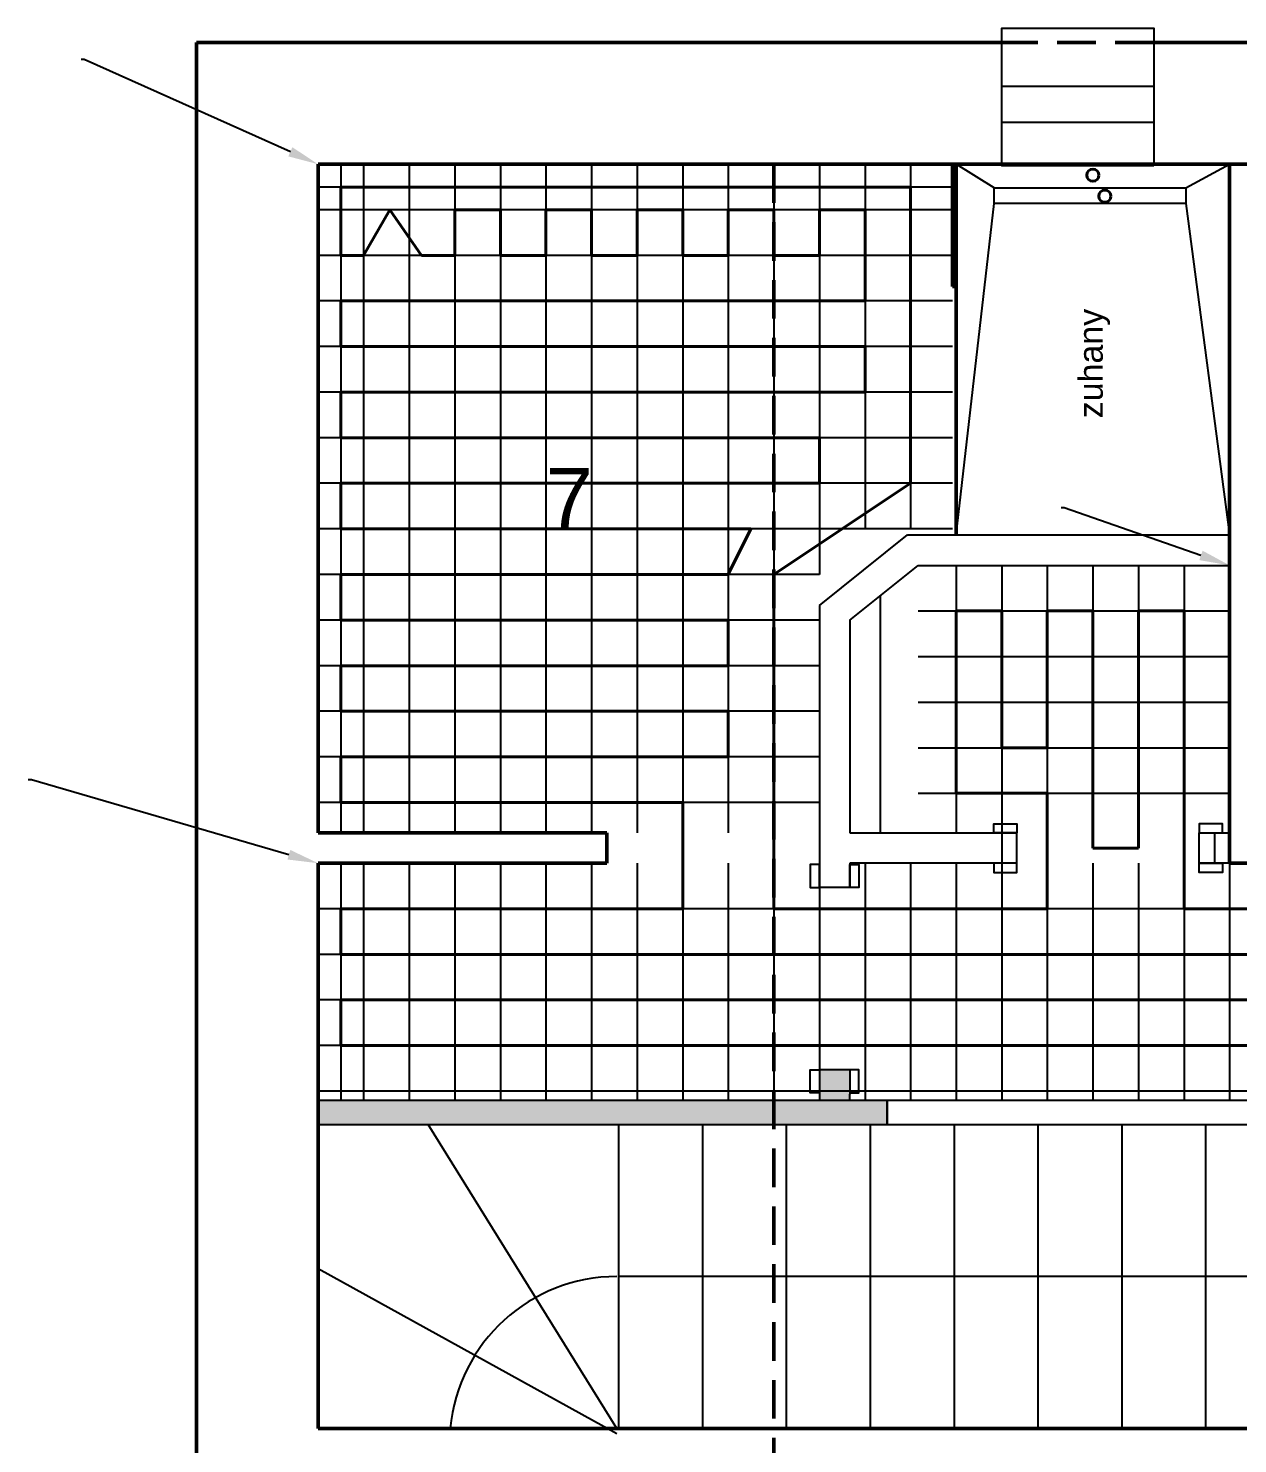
# Model space of a CAD drawing. Header units: metres. Extents: x -98677 to 89321, y -16450 to 242692.
# Drawn here: x -45743 to -41763, y 118339 to 122997 of the extents above; entities that cross this region are included whole.
import ezdxf
from ezdxf import colors
from ezdxf.entities.mleader import LeaderData, LeaderLine
from ezdxf.math import Vec2, Vec3

# ---------------------------------------------------------------- set-up
doc = ezdxf.new("R2010")
doc.units = ezdxf.units.M
doc.header["$LTSCALE"] = 0.001
doc.linetypes.add('DASHED', pattern=[19.05, 12.7, -6.35])
for name, color, linetype, lineweight in [('ajtók', 7, 'Continuous', 25), ('fűtés - előre', 1, 'Continuous', 40), ('fűtés - vissza', 5, 'Continuous', 40), ('gépészet - víz', 5, 'Continuous', 40), ('külső fal', 7, 'Continuous', 50), ('külső fal - sz', 7, 'DASHED', 50)]:
    doc.layers.add(name, color=color, linetype=linetype, lineweight=lineweight)
for name, color, linetype in [('fűtés', 8, 'Continuous'), ('gépészet - víz - műtárgy', 252, 'Continuous'), ('lépcső', 170, 'Continuous'), ('Méret', 7, 'Continuous'), ('újfal - gipszkarton', 1, 'Continuous'), ('újfal - gipszkarton - sraff', 9, 'Continuous')]:
    doc.layers.add(name, color=color, linetype=linetype)
doc.layers.add('gépészet - víz - csatorna', color=7, linetype='Continuous', lineweight=40, true_color=0x985223)
doc.styles.add('dada', font='arial.ttf', dxfattribs={"height": 80})

msp = doc.modelspace()

# ---------------------------------------------------------------- hatches: boundary and pattern name
at = {"layer": 'újfal - gipszkarton - sraff', "ltscale": 10000}
h = msp.add_hatch(color=256, dxfattribs=at)
h.paths.add_polyline_path([(-44789.787, 119389.393), (-43289.787, 119389.393), (-43289.787, 119468.344), (-44789.787, 119468.344)])
h.paths.add_polyline_path([(-43289.787, 119389.393), (-43188.311, 119389.393), (-42917.278, 119389.393), (-42917.278, 119468.344), (-43039.787, 119468.344), (-43139.787, 119468.344), (-43289.787, 119468.344)])
h.paths.add_polyline_path([(-43039.787, 119468.344), (-43039.787, 119489.393), (-43039.787, 119493.436), (-43039.787, 119569.393), (-43139.787, 119569.393), (-43139.787, 119493.436), (-43139.787, 119489.393), (-43139.787, 119468.344)])

# ---------------------------------------------------------------- linework, layer by layer
at = {"ltscale": 10000}
for p, q in [((-41789.787, 122549.393), (-42689.787, 122549.393)), ((-42689.787, 122549.393), (-42689.787, 121549.393)), ((-41789.787, 121549.393), (-41789.787, 122549.393))]:
    msp.add_line(p, q, dxfattribs=at)
at = {"layer": 'ajtók', "ltscale": 10000}
for points in [[(-42039.787, 122544.199), (-42539.787, 122544.199), (-42539.787, 122996.57), (-42039.787, 122996.57)], [(-42489.787, 120349.393), (-42565.744, 120349.393), (-42565.744, 120379.52), (-42489.787, 120379.52)], [(-41889.787, 120349.393), (-41813.831, 120349.393), (-41813.831, 120379.52), (-41889.787, 120379.52)], [(-42489.787, 120249.393), (-42565.744, 120249.393), (-42565.744, 120219.266), (-42489.787, 120219.266)], [(-41889.787, 120249.393), (-41813.831, 120249.393), (-41813.831, 120219.266), (-41889.787, 120219.266)], [(-43139.787, 120169.393), (-43139.787, 120245.349), (-43169.914, 120245.349), (-43169.914, 120169.393)], [(-43039.787, 120169.393), (-43039.787, 120245.349), (-43009.66, 120245.349), (-43009.66, 120169.393)], [(-43139.787, 119569.393), (-43139.787, 119493.436), (-43169.914, 119493.436), (-43169.914, 119569.393)], [(-43039.787, 119569.393), (-43039.787, 119493.436), (-43009.66, 119493.436), (-43009.66, 119569.393)]]:
    msp.add_lwpolyline(points, close=True, dxfattribs=at)
msp.add_lwpolyline([(-42039.787, 122686.824), (-42539.787, 122686.824), (-42539.787, 122806.323), (-42039.787, 122806.323)], dxfattribs=at)
at = {"layer": 'fűtés'}
for p, q in [((-44714.787, 122549.393), (-44714.787, 120349.393)), ((-44639.787, 122549.393), (-44639.787, 120349.393)), ((-44639.787, 122549.393), (-44639.787, 120349.393)), ((-44489.787, 122549.393), (-44489.787, 120349.393)), ((-44339.787, 122549.393), (-44339.787, 120349.393)), ((-44189.787, 122549.393), (-44189.787, 120349.393)), ((-44039.787, 122549.393), (-44039.787, 120349.393)), ((-43889.787, 122549.393), (-43889.787, 120349.393)), ((-43739.787, 122549.393), (-43739.787, 120349.393)), ((-43589.787, 122549.393), (-43589.787, 120349.393)), ((-43439.787, 122549.393), (-43439.787, 120349.393)), ((-43289.787, 122549.393), (-43289.787, 120349.393)), ((-43139.787, 122549.393), (-43139.787, 121199.393)), ((-42989.787, 122549.393), (-42989.787, 121349.393)), ((-42839.787, 122549.393), (-42839.787, 121349.393)), ((-42701.675, 122474.393), (-44789.787, 122474.393)), ((-42701.675, 122399.393), (-44789.787, 122399.393)), ((-42701.675, 122249.393), (-44789.787, 122249.393)), ((-42701.675, 122099.393), (-44789.787, 122099.393)), ((-42701.675, 121949.393), (-44789.787, 121949.393)), ((-42701.675, 121799.393), (-44789.787, 121799.393)), ((-42701.675, 121649.393), (-44789.787, 121649.393)), ((-42701.675, 121499.393), (-44789.787, 121499.393)), ((-42701.675, 121349.393), (-44789.787, 121349.393)), ((-43139.787, 121199.393), (-44789.787, 121199.393)), ((-43139.787, 121049.393), (-44789.787, 121049.393)), ((-42814.787, 121079.393), (-41789.787, 121079.393)), ((-42814.787, 120929.393), (-41789.787, 120929.393)), ((-43139.787, 120899.393), (-44789.787, 120899.393)), ((-42814.787, 120779.393), (-41789.787, 120779.393)), ((-43139.787, 120749.393), (-44789.787, 120749.393)), ((-42814.787, 120629.393), (-41789.787, 120629.393)), ((-43139.787, 120599.393), (-44789.787, 120599.393)), ((-43139.787, 120449.393), (-44789.787, 120449.393)), ((-42814.787, 120479.393), (-41789.787, 120479.393)), ((-39860.824, 120099.393), (-44789.787, 120099.393)), ((-39860.824, 119949.393), (-44789.787, 119949.393)), ((-39860.824, 119799.393), (-44789.787, 119799.393)), ((-39860.824, 119649.393), (-44789.787, 119649.393)), ((-39860.824, 119499.393), (-44789.787, 119499.393))]:
    msp.add_line(p, q, dxfattribs=at)
at = {"layer": 'fűtés', "ltscale": 10000}
for p, q in [((-42689.787, 121229.393), (-42689.787, 120349.393)), ((-42539.787, 121229.393), (-42539.787, 120349.393)), ((-42389.787, 121229.393), (-42389.787, 120349.393)), ((-42239.787, 121229.393), (-42239.787, 120349.393)), ((-42089.787, 121229.393), (-42089.787, 120349.393)), ((-41939.787, 121229.393), (-41939.787, 120349.393)), ((-44714.787, 120249.393), (-44714.787, 119468.344)), ((-44639.787, 120249.393), (-44639.787, 119468.344)), ((-44489.787, 120249.393), (-44489.787, 119468.344)), ((-44339.787, 120249.393), (-44339.787, 119468.344)), ((-44189.787, 120249.393), (-44189.787, 119468.344)), ((-44039.787, 120249.393), (-44039.787, 119468.344)), ((-44039.787, 120249.393), (-44039.787, 119468.344)), ((-44039.787, 120249.393), (-44039.787, 119468.344)), ((-44039.787, 120249.393), (-44039.787, 119468.344)), ((-44039.787, 120249.393), (-44039.787, 119468.344)), ((-44039.787, 120249.393), (-44039.787, 119468.344)), ((-44039.787, 120249.393), (-44039.787, 119468.344)), ((-44039.787, 120249.393), (-44039.787, 119468.344)), ((-44039.787, 120249.393), (-44039.787, 119468.344)), ((-44039.787, 120249.393), (-44039.787, 119468.344)), ((-44039.787, 120249.393), (-44039.787, 119468.344)), ((-44039.787, 120249.393), (-44039.787, 119468.344)), ((-44039.787, 120249.393), (-44039.787, 119468.344)), ((-44039.787, 120249.393), (-44039.787, 119468.344)), ((-44039.787, 120249.393), (-44039.787, 119468.344)), ((-44039.787, 120249.393), (-44039.787, 119468.344)), ((-44039.787, 120249.393), (-44039.787, 119468.344)), ((-44039.787, 120249.393), (-44039.787, 119468.344)), ((-44039.787, 120249.393), (-44039.787, 119468.344)), ((-44039.787, 120249.393), (-44039.787, 119468.344)), ((-44039.787, 120249.393), (-44039.787, 119468.344)), ((-44039.787, 120249.393), (-44039.787, 119468.344)), ((-44039.787, 120249.393), (-44039.787, 119468.344)), ((-44039.787, 120249.393), (-44039.787, 119468.344)), ((-44039.787, 120249.393), (-44039.787, 119468.344)), ((-44039.787, 120249.393), (-44039.787, 119468.344)), ((-44039.787, 120249.393), (-44039.787, 119468.344)), ((-44039.787, 120249.393), (-44039.787, 119468.344)), ((-44039.787, 120249.393), (-44039.787, 119468.344)), ((-44039.787, 120249.393), (-44039.787, 119468.344)), ((-43889.787, 120249.393), (-43889.787, 119468.344)), ((-43889.787, 120249.393), (-43889.787, 119468.344)), ((-43889.787, 120249.393), (-43889.787, 119468.344)), ((-43889.787, 120249.393), (-43889.787, 119468.344)), ((-43889.787, 120249.393), (-43889.787, 119468.344)), ((-43889.787, 120249.393), (-43889.787, 119468.344)), ((-43889.787, 120249.393), (-43889.787, 119468.344)), ((-43889.787, 120249.393), (-43889.787, 119468.344)), ((-43889.787, 120249.393), (-43889.787, 119468.344)), ((-43889.787, 120249.393), (-43889.787, 119468.344)), ((-43889.787, 120249.393), (-43889.787, 119468.344)), ((-43889.787, 120249.393), (-43889.787, 119468.344)), ((-43889.787, 120249.393), (-43889.787, 119468.344)), ((-43889.787, 120249.393), (-43889.787, 119468.344)), ((-43889.787, 120249.393), (-43889.787, 119468.344)), ((-43889.787, 120249.393), (-43889.787, 119468.344)), ((-43889.787, 120249.393), (-43889.787, 119468.344)), ((-43889.787, 120249.393), (-43889.787, 119468.344)), ((-43889.787, 120249.393), (-43889.787, 119468.344)), ((-43889.787, 120249.393), (-43889.787, 119468.344)), ((-43889.787, 120249.393), (-43889.787, 119468.344)), ((-43889.787, 120249.393), (-43889.787, 119468.344)), ((-43889.787, 120249.393), (-43889.787, 119468.344)), ((-43889.787, 120249.393), (-43889.787, 119468.344)), ((-43889.787, 120249.393), (-43889.787, 119468.344)), ((-43889.787, 120249.393), (-43889.787, 119468.344)), ((-43889.787, 120249.393), (-43889.787, 119468.344)), ((-43889.787, 120249.393), (-43889.787, 119468.344)), ((-43889.787, 120249.393), (-43889.787, 119468.344)), ((-43889.787, 120249.393), (-43889.787, 119468.344)), ((-43739.787, 120249.393), (-43739.787, 119468.344)), ((-43739.787, 120249.393), (-43739.787, 119468.344)), ((-43739.787, 120249.393), (-43739.787, 119468.344)), ((-43739.787, 120249.393), (-43739.787, 119468.344)), ((-43739.787, 120249.393), (-43739.787, 119468.344)), ((-43739.787, 120249.393), (-43739.787, 119468.344)), ((-43739.787, 120249.393), (-43739.787, 119468.344)), ((-43739.787, 120249.393), (-43739.787, 119468.344)), ((-43739.787, 120249.393), (-43739.787, 119468.344)), ((-43739.787, 120249.393), (-43739.787, 119468.344)), ((-43739.787, 120249.393), (-43739.787, 119468.344)), ((-43739.787, 120249.393), (-43739.787, 119468.344)), ((-43739.787, 120249.393), (-43739.787, 119468.344)), ((-43739.787, 120249.393), (-43739.787, 119468.344)), ((-43739.787, 120249.393), (-43739.787, 119468.344)), ((-43739.787, 120249.393), (-43739.787, 119468.344)), ((-43739.787, 120249.393), (-43739.787, 119468.344)), ((-43739.787, 120249.393), (-43739.787, 119468.344)), ((-43739.787, 120249.393), (-43739.787, 119468.344)), ((-43739.787, 120249.393), (-43739.787, 119468.344)), ((-43739.787, 120249.393), (-43739.787, 119468.344)), ((-43739.787, 120249.393), (-43739.787, 119468.344)), ((-43739.787, 120249.393), (-43739.787, 119468.344)), ((-43739.787, 120249.393), (-43739.787, 119468.344)), ((-43739.787, 120249.393), (-43739.787, 119468.344)), ((-43739.787, 120249.393), (-43739.787, 119468.344)), ((-43739.787, 120249.393), (-43739.787, 119468.344)), ((-43739.787, 120249.393), (-43739.787, 119468.344)), ((-43739.787, 120249.393), (-43739.787, 119468.344)), ((-43739.787, 120249.393), (-43739.787, 119468.344)), ((-43589.787, 120249.393), (-43589.787, 119468.344)), ((-43589.787, 120249.393), (-43589.787, 119468.344)), ((-43589.787, 120249.393), (-43589.787, 119468.344)), ((-43589.787, 120249.393), (-43589.787, 119468.344)), ((-43589.787, 120249.393), (-43589.787, 119468.344)), ((-43589.787, 120249.393), (-43589.787, 119468.344)), ((-43589.787, 120249.393), (-43589.787, 119468.344)), ((-43589.787, 120249.393), (-43589.787, 119468.344)), ((-43589.787, 120249.393), (-43589.787, 119468.344)), ((-43589.787, 120249.393), (-43589.787, 119468.344)), ((-43589.787, 120249.393), (-43589.787, 119468.344)), ((-43589.787, 120249.393), (-43589.787, 119468.344)), ((-43589.787, 120249.393), (-43589.787, 119468.344)), ((-43589.787, 120249.393), (-43589.787, 119468.344)), ((-43589.787, 120249.393), (-43589.787, 119468.344)), ((-43589.787, 120249.393), (-43589.787, 119468.344)), ((-43589.787, 120249.393), (-43589.787, 119468.344)), ((-43589.787, 120249.393), (-43589.787, 119468.344)), ((-43589.787, 120249.393), (-43589.787, 119468.344)), ((-43589.787, 120249.393), (-43589.787, 119468.344)), ((-43589.787, 120249.393), (-43589.787, 119468.344)), ((-43589.787, 120249.393), (-43589.787, 119468.344)), ((-43589.787, 120249.393), (-43589.787, 119468.344)), ((-43589.787, 120249.393), (-43589.787, 119468.344)), ((-43589.787, 120249.393), (-43589.787, 119468.344)), ((-43589.787, 120249.393), (-43589.787, 119468.344)), ((-43589.787, 120249.393), (-43589.787, 119468.344)), ((-43589.787, 120249.393), (-43589.787, 119468.344)), ((-43589.787, 120249.393), (-43589.787, 119468.344)), ((-43589.787, 120249.393), (-43589.787, 119468.344)), ((-43439.787, 120249.393), (-43439.787, 119468.344)), ((-43439.787, 120249.393), (-43439.787, 119468.344)), ((-43439.787, 120249.393), (-43439.787, 119468.344)), ((-43439.787, 120249.393), (-43439.787, 119468.344)), ((-43439.787, 120249.393), (-43439.787, 119468.344)), ((-43439.787, 120249.393), (-43439.787, 119468.344)), ((-43439.787, 120249.393), (-43439.787, 119468.344)), ((-43439.787, 120249.393), (-43439.787, 119468.344)), ((-43439.787, 120249.393), (-43439.787, 119468.344)), ((-43439.787, 120249.393), (-43439.787, 119468.344)), ((-43439.787, 120249.393), (-43439.787, 119468.344)), ((-43439.787, 120249.393), (-43439.787, 119468.344)), ((-43439.787, 120249.393), (-43439.787, 119468.344)), ((-43439.787, 120249.393), (-43439.787, 119468.344)), ((-43439.787, 120249.393), (-43439.787, 119468.344)), ((-43439.787, 120249.393), (-43439.787, 119468.344)), ((-43439.787, 120249.393), (-43439.787, 119468.344)), ((-43439.787, 120249.393), (-43439.787, 119468.344)), ((-43439.787, 120249.393), (-43439.787, 119468.344)), ((-43439.787, 120249.393), (-43439.787, 119468.344)), ((-43439.787, 120249.393), (-43439.787, 119468.344)), ((-43439.787, 120249.393), (-43439.787, 119468.344)), ((-43439.787, 120249.393), (-43439.787, 119468.344)), ((-43439.787, 120249.393), (-43439.787, 119468.344)), ((-43439.787, 120249.393), (-43439.787, 119468.344)), ((-43439.787, 120249.393), (-43439.787, 119468.344)), ((-43439.787, 120249.393), (-43439.787, 119468.344)), ((-43439.787, 120249.393), (-43439.787, 119468.344)), ((-43439.787, 120249.393), (-43439.787, 119468.344)), ((-43439.787, 120249.393), (-43439.787, 119468.344)), ((-43289.787, 120249.393), (-43289.787, 119468.344)), ((-43289.787, 120249.393), (-43289.787, 119468.344)), ((-43289.787, 120249.393), (-43289.787, 119468.344)), ((-43289.787, 120249.393), (-43289.787, 119468.344)), ((-43289.787, 120249.393), (-43289.787, 119468.344)), ((-43289.787, 120249.393), (-43289.787, 119468.344)), ((-43289.787, 120249.393), (-43289.787, 119468.344)), ((-43289.787, 120249.393), (-43289.787, 119468.344)), ((-43289.787, 120249.393), (-43289.787, 119468.344)), ((-43289.787, 120249.393), (-43289.787, 119468.344)), ((-43289.787, 120249.393), (-43289.787, 119468.344)), ((-43289.787, 120249.393), (-43289.787, 119468.344)), ((-43289.787, 120249.393), (-43289.787, 119468.344)), ((-43289.787, 120249.393), (-43289.787, 119468.344)), ((-43289.787, 120249.393), (-43289.787, 119468.344)), ((-43289.787, 120249.393), (-43289.787, 119468.344)), ((-43289.787, 120249.393), (-43289.787, 119468.344)), ((-43289.787, 120249.393), (-43289.787, 119468.344)), ((-43289.787, 120249.393), (-43289.787, 119468.344)), ((-43289.787, 120249.393), (-43289.787, 119468.344)), ((-43289.787, 120249.393), (-43289.787, 119468.344)), ((-43289.787, 120249.393), (-43289.787, 119468.344)), ((-43289.787, 120249.393), (-43289.787, 119468.344)), ((-43289.787, 120249.393), (-43289.787, 119468.344)), ((-43289.787, 120249.393), (-43289.787, 119468.344)), ((-43289.787, 120249.393), (-43289.787, 119468.344)), ((-43289.787, 120249.393), (-43289.787, 119468.344)), ((-43289.787, 120249.393), (-43289.787, 119468.344)), ((-43289.787, 120249.393), (-43289.787, 119468.344)), ((-43289.787, 120249.393), (-43289.787, 119468.344)), ((-43139.787, 120249.393), (-43139.787, 119468.344)), ((-43139.787, 120249.393), (-43139.787, 119468.344)), ((-43139.787, 120249.393), (-43139.787, 119468.344)), ((-43139.787, 120249.393), (-43139.787, 119468.344)), ((-43139.787, 120249.393), (-43139.787, 119468.344)), ((-43139.787, 120249.393), (-43139.787, 119468.344)), ((-43139.787, 120249.393), (-43139.787, 119468.344)), ((-43139.787, 120249.393), (-43139.787, 119468.344)), ((-43139.787, 120249.393), (-43139.787, 119468.344)), ((-43139.787, 120249.393), (-43139.787, 119468.344)), ((-43139.787, 120249.393), (-43139.787, 119468.344)), ((-43139.787, 120249.393), (-43139.787, 119468.344)), ((-43139.787, 120249.393), (-43139.787, 119468.344)), ((-43139.787, 120249.393), (-43139.787, 119468.344)), ((-43139.787, 120249.393), (-43139.787, 119468.344)), ((-43139.787, 120249.393), (-43139.787, 119468.344)), ((-43139.787, 120249.393), (-43139.787, 119468.344)), ((-43139.787, 120249.393), (-43139.787, 119468.344)), ((-43139.787, 120249.393), (-43139.787, 119468.344)), ((-43139.787, 120249.393), (-43139.787, 119468.344)), ((-43139.787, 120249.393), (-43139.787, 119468.344)), ((-43139.787, 120249.393), (-43139.787, 119468.344)), ((-43139.787, 120249.393), (-43139.787, 119468.344)), ((-43139.787, 120249.393), (-43139.787, 119468.344)), ((-43139.787, 120249.393), (-43139.787, 119468.344)), ((-43139.787, 120249.393), (-43139.787, 119468.344)), ((-43139.787, 120249.393), (-43139.787, 119468.344)), ((-43139.787, 120249.393), (-43139.787, 119468.344)), ((-43139.787, 120249.393), (-43139.787, 119468.344)), ((-43139.787, 120249.393), (-43139.787, 119468.344)), ((-42989.787, 120249.393), (-42989.787, 119468.344)), ((-42989.787, 120249.393), (-42989.787, 119468.344)), ((-42989.787, 120249.393), (-42989.787, 119468.344)), ((-42989.787, 120249.393), (-42989.787, 119468.344)), ((-42989.787, 120249.393), (-42989.787, 119468.344)), ((-42989.787, 120249.393), (-42989.787, 119468.344)), ((-42989.787, 120249.393), (-42989.787, 119468.344)), ((-42989.787, 120249.393), (-42989.787, 119468.344)), ((-42989.787, 120249.393), (-42989.787, 119468.344)), ((-42989.787, 120249.393), (-42989.787, 119468.344)), ((-42989.787, 120249.393), (-42989.787, 119468.344)), ((-42989.787, 120249.393), (-42989.787, 119468.344)), ((-42989.787, 120249.393), (-42989.787, 119468.344)), ((-42989.787, 120249.393), (-42989.787, 119468.344)), ((-42989.787, 120249.393), (-42989.787, 119468.344)), ((-42989.787, 120249.393), (-42989.787, 119468.344)), ((-42989.787, 120249.393), (-42989.787, 119468.344)), ((-42989.787, 120249.393), (-42989.787, 119468.344)), ((-42989.787, 120249.393), (-42989.787, 119468.344)), ((-42989.787, 120249.393), (-42989.787, 119468.344)), ((-42989.787, 120249.393), (-42989.787, 119468.344)), ((-42989.787, 120249.393), (-42989.787, 119468.344)), ((-42989.787, 120249.393), (-42989.787, 119468.344)), ((-42989.787, 120249.393), (-42989.787, 119468.344)), ((-42989.787, 120249.393), (-42989.787, 119468.344)), ((-42989.787, 120249.393), (-42989.787, 119468.344)), ((-42989.787, 120249.393), (-42989.787, 119468.344)), ((-42989.787, 120249.393), (-42989.787, 119468.344)), ((-42989.787, 120249.393), (-42989.787, 119468.344)), ((-42989.787, 120249.393), (-42989.787, 119468.344)), ((-42839.787, 120249.393), (-42839.787, 119468.344)), ((-42839.787, 120249.393), (-42839.787, 119468.344)), ((-42839.787, 120249.393), (-42839.787, 119468.344)), ((-42839.787, 120249.393), (-42839.787, 119468.344)), ((-42839.787, 120249.393), (-42839.787, 119468.344)), ((-42839.787, 120249.393), (-42839.787, 119468.344)), ((-42839.787, 120249.393), (-42839.787, 119468.344)), ((-42839.787, 120249.393), (-42839.787, 119468.344)), ((-42839.787, 120249.393), (-42839.787, 119468.344)), ((-42839.787, 120249.393), (-42839.787, 119468.344)), ((-42839.787, 120249.393), (-42839.787, 119468.344)), ((-42839.787, 120249.393), (-42839.787, 119468.344)), ((-42839.787, 120249.393), (-42839.787, 119468.344)), ((-42839.787, 120249.393), (-42839.787, 119468.344)), ((-42839.787, 120249.393), (-42839.787, 119468.344)), ((-42839.787, 120249.393), (-42839.787, 119468.344)), ((-42839.787, 120249.393), (-42839.787, 119468.344)), ((-42839.787, 120249.393), (-42839.787, 119468.344)), ((-42839.787, 120249.393), (-42839.787, 119468.344)), ((-42839.787, 120249.393), (-42839.787, 119468.344)), ((-42839.787, 120249.393), (-42839.787, 119468.344)), ((-42839.787, 120249.393), (-42839.787, 119468.344)), ((-42839.787, 120249.393), (-42839.787, 119468.344)), ((-42839.787, 120249.393), (-42839.787, 119468.344)), ((-42839.787, 120249.393), (-42839.787, 119468.344)), ((-42839.787, 120249.393), (-42839.787, 119468.344)), ((-42839.787, 120249.393), (-42839.787, 119468.344)), ((-42839.787, 120249.393), (-42839.787, 119468.344)), ((-42839.787, 120249.393), (-42839.787, 119468.344)), ((-42839.787, 120249.393), (-42839.787, 119468.344)), ((-42689.787, 120249.393), (-42689.787, 119468.344)), ((-42689.787, 120249.393), (-42689.787, 119468.344)), ((-42689.787, 120249.393), (-42689.787, 119468.344)), ((-42689.787, 120249.393), (-42689.787, 119468.344)), ((-42689.787, 120249.393), (-42689.787, 119468.344)), ((-42689.787, 120249.393), (-42689.787, 119468.344)), ((-42689.787, 120249.393), (-42689.787, 119468.344)), ((-42689.787, 120249.393), (-42689.787, 119468.344)), ((-42689.787, 120249.393), (-42689.787, 119468.344)), ((-42689.787, 120249.393), (-42689.787, 119468.344)), ((-42689.787, 120249.393), (-42689.787, 119468.344)), ((-42689.787, 120249.393), (-42689.787, 119468.344)), ((-42689.787, 120249.393), (-42689.787, 119468.344)), ((-42689.787, 120249.393), (-42689.787, 119468.344)), ((-42689.787, 120249.393), (-42689.787, 119468.344)), ((-42689.787, 120249.393), (-42689.787, 119468.344)), ((-42689.787, 120249.393), (-42689.787, 119468.344)), ((-42689.787, 120249.393), (-42689.787, 119468.344)), ((-42689.787, 120249.393), (-42689.787, 119468.344)), ((-42689.787, 120249.393), (-42689.787, 119468.344)), ((-42689.787, 120249.393), (-42689.787, 119468.344)), ((-42689.787, 120249.393), (-42689.787, 119468.344)), ((-42689.787, 120249.393), (-42689.787, 119468.344)), ((-42689.787, 120249.393), (-42689.787, 119468.344)), ((-42689.787, 120249.393), (-42689.787, 119468.344)), ((-42689.787, 120249.393), (-42689.787, 119468.344)), ((-42689.787, 120249.393), (-42689.787, 119468.344)), ((-42689.787, 120249.393), (-42689.787, 119468.344)), ((-42689.787, 120249.393), (-42689.787, 119468.344)), ((-42689.787, 120249.393), (-42689.787, 119468.344)), ((-42539.787, 120249.393), (-42539.787, 119468.344)), ((-42539.787, 120249.393), (-42539.787, 119468.344)), ((-42539.787, 120249.393), (-42539.787, 119468.344)), ((-42539.787, 120249.393), (-42539.787, 119468.344)), ((-42539.787, 120249.393), (-42539.787, 119468.344)), ((-42539.787, 120249.393), (-42539.787, 119468.344)), ((-42539.787, 120249.393), (-42539.787, 119468.344)), ((-42539.787, 120249.393), (-42539.787, 119468.344)), ((-42539.787, 120249.393), (-42539.787, 119468.344)), ((-42539.787, 120249.393), (-42539.787, 119468.344)), ((-42539.787, 120249.393), (-42539.787, 119468.344)), ((-42539.787, 120249.393), (-42539.787, 119468.344)), ((-42539.787, 120249.393), (-42539.787, 119468.344)), ((-42539.787, 120249.393), (-42539.787, 119468.344)), ((-42539.787, 120249.393), (-42539.787, 119468.344)), ((-42539.787, 120249.393), (-42539.787, 119468.344)), ((-42539.787, 120249.393), (-42539.787, 119468.344)), ((-42539.787, 120249.393), (-42539.787, 119468.344)), ((-42539.787, 120249.393), (-42539.787, 119468.344)), ((-42539.787, 120249.393), (-42539.787, 119468.344)), ((-42539.787, 120249.393), (-42539.787, 119468.344)), ((-42539.787, 120249.393), (-42539.787, 119468.344)), ((-42539.787, 120249.393), (-42539.787, 119468.344)), ((-42539.787, 120249.393), (-42539.787, 119468.344)), ((-42539.787, 120249.393), (-42539.787, 119468.344)), ((-42539.787, 120249.393), (-42539.787, 119468.344)), ((-42539.787, 120249.393), (-42539.787, 119468.344)), ((-42539.787, 120249.393), (-42539.787, 119468.344)), ((-42539.787, 120249.393), (-42539.787, 119468.344)), ((-42539.787, 120249.393), (-42539.787, 119468.344)), ((-42389.787, 120249.393), (-42389.787, 119468.344)), ((-42389.787, 120249.393), (-42389.787, 119468.344)), ((-42389.787, 120249.393), (-42389.787, 119468.344)), ((-42389.787, 120249.393), (-42389.787, 119468.344)), ((-42389.787, 120249.393), (-42389.787, 119468.344)), ((-42389.787, 120249.393), (-42389.787, 119468.344)), ((-42389.787, 120249.393), (-42389.787, 119468.344)), ((-42389.787, 120249.393), (-42389.787, 119468.344)), ((-42389.787, 120249.393), (-42389.787, 119468.344)), ((-42389.787, 120249.393), (-42389.787, 119468.344)), ((-42389.787, 120249.393), (-42389.787, 119468.344)), ((-42389.787, 120249.393), (-42389.787, 119468.344)), ((-42389.787, 120249.393), (-42389.787, 119468.344)), ((-42389.787, 120249.393), (-42389.787, 119468.344)), ((-42389.787, 120249.393), (-42389.787, 119468.344)), ((-42389.787, 120249.393), (-42389.787, 119468.344)), ((-42389.787, 120249.393), (-42389.787, 119468.344)), ((-42389.787, 120249.393), (-42389.787, 119468.344)), ((-42389.787, 120249.393), (-42389.787, 119468.344)), ((-42389.787, 120249.393), (-42389.787, 119468.344)), ((-42389.787, 120249.393), (-42389.787, 119468.344)), ((-42389.787, 120249.393), (-42389.787, 119468.344)), ((-42389.787, 120249.393), (-42389.787, 119468.344)), ((-42389.787, 120249.393), (-42389.787, 119468.344)), ((-42389.787, 120249.393), (-42389.787, 119468.344)), ((-42389.787, 120249.393), (-42389.787, 119468.344)), ((-42389.787, 120249.393), (-42389.787, 119468.344)), ((-42389.787, 120249.393), (-42389.787, 119468.344)), ((-42389.787, 120249.393), (-42389.787, 119468.344)), ((-42389.787, 120249.393), (-42389.787, 119468.344)), ((-42239.787, 120249.393), (-42239.787, 119468.344)), ((-42239.787, 120249.393), (-42239.787, 119468.344)), ((-42239.787, 120249.393), (-42239.787, 119468.344)), ((-42239.787, 120249.393), (-42239.787, 119468.344)), ((-42239.787, 120249.393), (-42239.787, 119468.344)), ((-42239.787, 120249.393), (-42239.787, 119468.344)), ((-42239.787, 120249.393), (-42239.787, 119468.344)), ((-42239.787, 120249.393), (-42239.787, 119468.344)), ((-42239.787, 120249.393), (-42239.787, 119468.344)), ((-42239.787, 120249.393), (-42239.787, 119468.344)), ((-42239.787, 120249.393), (-42239.787, 119468.344)), ((-42239.787, 120249.393), (-42239.787, 119468.344)), ((-42239.787, 120249.393), (-42239.787, 119468.344)), ((-42239.787, 120249.393), (-42239.787, 119468.344)), ((-42239.787, 120249.393), (-42239.787, 119468.344)), ((-42239.787, 120249.393), (-42239.787, 119468.344)), ((-42239.787, 120249.393), (-42239.787, 119468.344)), ((-42239.787, 120249.393), (-42239.787, 119468.344)), ((-42239.787, 120249.393), (-42239.787, 119468.344)), ((-42239.787, 120249.393), (-42239.787, 119468.344)), ((-42239.787, 120249.393), (-42239.787, 119468.344)), ((-42239.787, 120249.393), (-42239.787, 119468.344)), ((-42239.787, 120249.393), (-42239.787, 119468.344)), ((-42239.787, 120249.393), (-42239.787, 119468.344)), ((-42239.787, 120249.393), (-42239.787, 119468.344)), ((-42239.787, 120249.393), (-42239.787, 119468.344)), ((-42239.787, 120249.393), (-42239.787, 119468.344)), ((-42239.787, 120249.393), (-42239.787, 119468.344)), ((-42239.787, 120249.393), (-42239.787, 119468.344)), ((-42239.787, 120249.393), (-42239.787, 119468.344)), ((-42089.787, 120249.393), (-42089.787, 119468.344)), ((-42089.787, 120249.393), (-42089.787, 119468.344)), ((-42089.787, 120249.393), (-42089.787, 119468.344)), ((-42089.787, 120249.393), (-42089.787, 119468.344)), ((-42089.787, 120249.393), (-42089.787, 119468.344)), ((-42089.787, 120249.393), (-42089.787, 119468.344)), ((-42089.787, 120249.393), (-42089.787, 119468.344)), ((-42089.787, 120249.393), (-42089.787, 119468.344)), ((-42089.787, 120249.393), (-42089.787, 119468.344)), ((-42089.787, 120249.393), (-42089.787, 119468.344)), ((-42089.787, 120249.393), (-42089.787, 119468.344)), ((-42089.787, 120249.393), (-42089.787, 119468.344)), ((-42089.787, 120249.393), (-42089.787, 119468.344)), ((-42089.787, 120249.393), (-42089.787, 119468.344)), ((-42089.787, 120249.393), (-42089.787, 119468.344)), ((-42089.787, 120249.393), (-42089.787, 119468.344)), ((-42089.787, 120249.393), (-42089.787, 119468.344)), ((-42089.787, 120249.393), (-42089.787, 119468.344)), ((-42089.787, 120249.393), (-42089.787, 119468.344)), ((-42089.787, 120249.393), (-42089.787, 119468.344)), ((-42089.787, 120249.393), (-42089.787, 119468.344)), ((-42089.787, 120249.393), (-42089.787, 119468.344)), ((-42089.787, 120249.393), (-42089.787, 119468.344)), ((-42089.787, 120249.393), (-42089.787, 119468.344)), ((-42089.787, 120249.393), (-42089.787, 119468.344)), ((-42089.787, 120249.393), (-42089.787, 119468.344)), ((-42089.787, 120249.393), (-42089.787, 119468.344)), ((-42089.787, 120249.393), (-42089.787, 119468.344)), ((-42089.787, 120249.393), (-42089.787, 119468.344)), ((-42089.787, 120249.393), (-42089.787, 119468.344)), ((-41939.787, 120249.393), (-41939.787, 119468.344)), ((-41939.787, 120249.393), (-41939.787, 119468.344)), ((-41939.787, 120249.393), (-41939.787, 119468.344)), ((-41939.787, 120249.393), (-41939.787, 119468.344)), ((-41939.787, 120249.393), (-41939.787, 119468.344)), ((-41939.787, 120249.393), (-41939.787, 119468.344)), ((-41939.787, 120249.393), (-41939.787, 119468.344)), ((-41939.787, 120249.393), (-41939.787, 119468.344)), ((-41939.787, 120249.393), (-41939.787, 119468.344)), ((-41939.787, 120249.393), (-41939.787, 119468.344)), ((-41939.787, 120249.393), (-41939.787, 119468.344)), ((-41939.787, 120249.393), (-41939.787, 119468.344)), ((-41939.787, 120249.393), (-41939.787, 119468.344)), ((-41939.787, 120249.393), (-41939.787, 119468.344)), ((-41939.787, 120249.393), (-41939.787, 119468.344)), ((-41939.787, 120249.393), (-41939.787, 119468.344)), ((-41939.787, 120249.393), (-41939.787, 119468.344)), ((-41939.787, 120249.393), (-41939.787, 119468.344)), ((-41939.787, 120249.393), (-41939.787, 119468.344)), ((-41939.787, 120249.393), (-41939.787, 119468.344)), ((-41939.787, 120249.393), (-41939.787, 119468.344)), ((-41939.787, 120249.393), (-41939.787, 119468.344)), ((-41939.787, 120249.393), (-41939.787, 119468.344)), ((-41939.787, 120249.393), (-41939.787, 119468.344)), ((-41939.787, 120249.393), (-41939.787, 119468.344)), ((-41939.787, 120249.393), (-41939.787, 119468.344)), ((-41939.787, 120249.393), (-41939.787, 119468.344)), ((-41939.787, 120249.393), (-41939.787, 119468.344)), ((-41939.787, 120249.393), (-41939.787, 119468.344)), ((-41939.787, 120249.393), (-41939.787, 119468.344)), ((-41789.787, 120249.393), (-41789.787, 119468.344)), ((-41789.787, 120249.393), (-41789.787, 119468.344)), ((-41789.787, 120249.393), (-41789.787, 119468.344)), ((-41789.787, 120249.393), (-41789.787, 119468.344)), ((-41789.787, 120249.393), (-41789.787, 119468.344)), ((-41789.787, 120249.393), (-41789.787, 119468.344)), ((-41789.787, 120249.393), (-41789.787, 119468.344)), ((-41789.787, 120249.393), (-41789.787, 119468.344)), ((-41789.787, 120249.393), (-41789.787, 119468.344)), ((-41789.787, 120249.393), (-41789.787, 119468.344)), ((-41789.787, 120249.393), (-41789.787, 119468.344)), ((-41789.787, 120249.393), (-41789.787, 119468.344)), ((-41789.787, 120249.393), (-41789.787, 119468.344)), ((-41789.787, 120249.393), (-41789.787, 119468.344)), ((-41789.787, 120249.393), (-41789.787, 119468.344)), ((-41789.787, 120249.393), (-41789.787, 119468.344)), ((-41789.787, 120249.393), (-41789.787, 119468.344)), ((-41789.787, 120249.393), (-41789.787, 119468.344)), ((-41789.787, 120249.393), (-41789.787, 119468.344)), ((-41789.787, 120249.393), (-41789.787, 119468.344)), ((-41789.787, 120249.393), (-41789.787, 119468.344)), ((-41789.787, 120249.393), (-41789.787, 119468.344)), ((-41789.787, 120249.393), (-41789.787, 119468.344)), ((-41789.787, 120249.393), (-41789.787, 119468.344)), ((-41789.787, 120249.393), (-41789.787, 119468.344)), ((-41789.787, 120249.393), (-41789.787, 119468.344)), ((-41789.787, 120249.393), (-41789.787, 119468.344)), ((-41789.787, 120249.393), (-41789.787, 119468.344)), ((-41789.787, 120249.393), (-41789.787, 119468.344)), ((-41789.787, 120249.393), (-41789.787, 119468.344))]:
    msp.add_line(p, q, dxfattribs=at)
at = {"layer": 'fűtés - előre', "ltscale": 10000}
for p, q in [((-42839.787, 122474.393), (-44714.787, 122474.393)), ((-44714.787, 122474.393), (-44714.787, 122249.393)), ((-42839.787, 121499.393), (-42839.787, 122474.393)), ((-44553.412, 122399.393), (-44639.787, 122249.393)), ((-44449.663, 122249.393), (-44553.412, 122399.393)), ((-44189.787, 122399.393), (-44339.787, 122399.393)), ((-44339.787, 122399.393), (-44339.787, 122249.393)), ((-44189.787, 122249.393), (-44189.787, 122399.393)), ((-43889.787, 122399.393), (-44039.787, 122399.393)), ((-44039.787, 122399.393), (-44039.787, 122249.393)), ((-43889.787, 122249.393), (-43889.787, 122399.393)), ((-43589.787, 122399.393), (-43739.787, 122399.393)), ((-43739.787, 122399.393), (-43739.787, 122249.393)), ((-43589.787, 122249.393), (-43589.787, 122399.393)), ((-43289.787, 122399.393), (-43439.787, 122399.393)), ((-43439.787, 122399.393), (-43439.787, 122249.393)), ((-43289.787, 122249.393), (-43289.787, 122399.393)), ((-42989.787, 122399.393), (-43139.787, 122399.393)), ((-43139.787, 122399.393), (-43139.787, 122249.393)), ((-42989.787, 122249.393), (-42989.787, 122399.393)), ((-44639.787, 122249.393), (-44714.787, 122249.393)), ((-44339.787, 122249.393), (-44449.663, 122249.393)), ((-44039.787, 122249.393), (-44189.787, 122249.393)), ((-43739.787, 122249.393), (-43889.787, 122249.393)), ((-43439.787, 122249.393), (-43589.787, 122249.393)), ((-43139.787, 122249.393), (-43289.787, 122249.393)), ((-42989.787, 122249.393), (-42989.787, 122099.393)), ((-42989.787, 122099.393), (-44714.787, 122099.393)), ((-44714.787, 122099.393), (-44714.787, 121949.393)), ((-44714.787, 121949.393), (-42989.787, 121949.393)), ((-42989.787, 121949.393), (-42989.787, 121799.393)), ((-42989.787, 121799.393), (-44714.787, 121799.393)), ((-44714.787, 121799.393), (-44714.787, 121649.393)), ((-44714.787, 121649.393), (-43139.787, 121649.393)), ((-43139.787, 121649.393), (-43139.787, 121499.393)), ((-43139.787, 121499.393), (-44714.787, 121499.393)), ((-44714.787, 121499.393), (-44714.787, 121349.393)), ((-43289.787, 121199.393), (-42839.787, 121499.393)), ((-44714.787, 121349.393), (-43366.065, 121349.393)), ((-43366.065, 121349.393), (-43439.787, 121199.393)), ((-43439.787, 121199.393), (-44714.787, 121199.393)), ((-44714.787, 121199.393), (-44714.787, 121049.393)), ((-43289.787, 120099.393), (-43289.787, 121199.393)), ((-44714.787, 121049.393), (-43439.787, 121049.393)), ((-43439.787, 121049.393), (-43439.787, 120899.393)), ((-42539.787, 121079.393), (-42689.787, 121079.393)), ((-42689.787, 121079.393), (-42689.787, 120479.393)), ((-42539.787, 120629.393), (-42539.787, 121079.393)), ((-42239.787, 121079.393), (-42389.787, 121079.393)), ((-42389.787, 121079.393), (-42389.787, 120629.393)), ((-42239.787, 120299.426), (-42239.787, 121079.393)), ((-41939.787, 121079.393), (-42089.787, 121079.393)), ((-42089.787, 121079.393), (-42089.787, 120299.426)), ((-41939.787, 120099.393), (-41939.787, 121079.393)), ((-43439.787, 120899.393), (-44714.787, 120899.393)), ((-44714.787, 120899.393), (-44714.787, 120749.393)), ((-42389.787, 120629.393), (-42539.787, 120629.393)), ((-42689.787, 120479.393), (-42389.787, 120479.393)), ((-42389.787, 120479.393), (-42389.787, 120249.393)), ((-42089.787, 120299.426), (-42239.787, 120299.426)), ((-42389.787, 120249.393), (-42389.787, 120099.393)), ((-42389.787, 120099.393), (-43289.787, 120099.393)), ((-41039.787, 120099.393), (-41939.787, 120099.393))]:
    msp.add_line(p, q, dxfattribs=at)
at = {"layer": 'fűtés - vissza', "ltscale": 10000}
for p, q in [((-44714.787, 120749.393), (-43439.787, 120749.393)), ((-43439.787, 120749.393), (-43439.787, 120599.393)), ((-43439.787, 120599.393), (-44714.787, 120599.393)), ((-44714.787, 120599.393), (-44714.787, 120449.393)), ((-44714.787, 120449.393), (-43589.787, 120449.393)), ((-43589.787, 120449.393), (-43589.787, 120099.393)), ((-44714.787, 119949.393), (-44714.787, 120099.393)), ((-44714.787, 120099.393), (-44039.787, 120099.393)), ((-44039.787, 120099.393), (-43589.787, 120099.393)), ((-41189.787, 119949.393), (-44714.787, 119949.393)), ((-44714.787, 119649.393), (-44714.787, 119799.393)), ((-44714.787, 119799.393), (-41189.787, 119799.393)), ((-40889.787, 119649.393), (-44714.787, 119649.393))]:
    msp.add_line(p, q, dxfattribs=at)
at = {"layer": 'gépészet - víz', "ltscale": 10000}
msp.add_circle((-42239.787, 122513.057), 20, dxfattribs=at)
at = {"layer": 'gépészet - víz - csatorna', "ltscale": 10000}
msp.add_circle((-42200.45, 122444.385), 20, dxfattribs=at)
at = {"layer": 'gépészet - víz - műtárgy', "ltscale": 10000}
for p, q in [((-42564.539, 122471.668), (-42689.787, 122549.393)), ((-41934.089, 122471.668), (-41789.787, 122549.393)), ((-42689.787, 121329.393), (-42564.539, 122420.012)), ((-41934.089, 122420.012), (-41789.787, 121329.393))]:
    msp.add_line(p, q, dxfattribs=at)
msp.add_lwpolyline([(-42564.539, 122420.012), (-42564.539, 122471.668), (-41934.089, 122471.668), (-41934.089, 122420.012)], close=True, dxfattribs=at)
at = {"layer": 'külső fal'}
for p, q in [((-45189.787, 122549.393), (-45189.787, 122949.393)), ((-45189.787, 122949.393), (-42539.787, 122949.393)), ((-45189.787, 122549.393), (-45189.787, 122949.393)), ((-45189.787, 112949.393), (-45189.787, 122549.393)), ((-44789.787, 120549.393), (-44789.787, 122549.393)), ((-44789.787, 122549.393), (-42889.787, 122549.393)), ((-44789.787, 122549.393), (-44789.787, 120349.393)), ((-40556.646, 122549.393), (-44789.787, 122549.393)), ((-42789.787, 122549.393), (-41789.787, 122549.393)), ((-44789.787, 120349.393), (-44189.787, 120349.393)), ((-44789.787, 120349.393), (-43839.787, 120349.393)), ((-43839.787, 120249.393), (-44789.787, 120249.393)), ((-41139.787, 120249.393), (-41789.787, 120249.393)), ((-43589.787, 118389.393), (-44789.787, 118389.393)), ((-43806.878, 118389.393), (-41039.787, 118389.393)), ((-41039.787, 118389.393), (-43589.787, 118389.393))]:
    msp.add_line(p, q, dxfattribs=at)
at = {"layer": 'külső fal', "ltscale": 10000}
for p, q in [((-42039.787, 122949.393), (-40556.646, 122949.393)), ((-42701.675, 122549.393), (-42701.675, 122146.642)), ((-42689.787, 122549.393), (-42689.787, 122149.393)), ((-41789.787, 122549.393), (-41789.787, 120349.393)), ((-42701.675, 122146.642), (-42689.787, 122146.642)), ((-42689.787, 122149.393), (-42689.787, 121329.393)), ((-43839.787, 120349.393), (-43839.787, 120249.393)), ((-41789.787, 120349.393), (-41789.787, 120249.393)), ((-44789.787, 120249.393), (-44789.787, 118389.393))]:
    msp.add_line(p, q, dxfattribs=at)
at = {"layer": 'külső fal - sz', "ltscale": 10000}
for p, q in [((-42039.787, 122949.393), (-42539.787, 122949.393)), ((-43289.787, 122549.393), (-43289.787, 113349.393)), ((-42039.787, 122549.393), (-42539.787, 122549.393))]:
    msp.add_line(p, q, dxfattribs=at)
at = {"layer": 'lépcső'}
for p, q in [((-43806.878, 118389.393), (-44427.126, 119389.393)), ((-43799.787, 118389.393), (-43799.787, 119389.393)), ((-43523.787, 118389.393), (-43523.787, 119389.393)), ((-43247.787, 118389.393), (-43247.787, 119389.393)), ((-42971.787, 118389.393), (-42971.787, 119389.393)), ((-42695.787, 118389.393), (-42695.787, 119389.393)), ((-42419.787, 118389.393), (-42419.787, 119389.393)), ((-42143.787, 118389.393), (-42143.787, 119389.393)), ((-41867.787, 118389.393), (-41867.787, 119389.393)), ((-43806.878, 118372.288), (-44789.787, 118914.268)), ((-41089.435, 118889.393), (-43799.787, 118889.393))]:
    msp.add_line(p, q, dxfattribs=at)
at = {"layer": 'lépcső', "ltscale": 10000}
msp.add_arc((-43806.878, 118339.393), 550, 90, 174.784091, dxfattribs=at)
at = {"layer": 'újfal - gipszkarton', "ltscale": 10000}
for p, q in [((-43139.787, 121097.455), (-42849.865, 121329.393)), ((-43039.787, 121049.393), (-42814.787, 121229.393)), ((-43139.787, 121097.455), (-43139.787, 120349.393)), ((-42939.787, 121129.393), (-42939.787, 120349.393)), ((-43039.787, 121049.393), (-43039.787, 120349.393)), ((-43139.787, 120349.393), (-43139.787, 120249.393)), ((-42539.787, 120349.393), (-42539.787, 120249.393)), ((-42489.787, 120249.393), (-42489.787, 120349.393)), ((-41889.787, 120249.393), (-41889.787, 120349.393)), ((-41839.787, 120349.393), (-41839.787, 120249.393)), ((-43139.787, 120249.393), (-43139.787, 120169.393)), ((-43039.787, 120249.393), (-43039.787, 120169.393)), ((-43039.787, 120169.393), (-43139.787, 120169.393)), ((-43139.787, 119569.393), (-43139.787, 119489.393)), ((-43039.787, 119569.393), (-43139.787, 119569.393)), ((-43039.787, 119569.393), (-43039.787, 119489.393)), ((-43139.787, 119489.393), (-43139.787, 119468.344)), ((-43039.787, 119468.344), (-43039.787, 119489.393))]:
    msp.add_line(p, q, dxfattribs=at)
at = {"layer": 'újfal - gipszkarton'}
for p, q in [((-42849.865, 121329.393), (-41789.787, 121329.393)), ((-42814.787, 121229.393), (-41789.787, 121229.393)), ((-43039.787, 120349.393), (-42489.787, 120349.393)), ((-41889.787, 120349.393), (-41789.787, 120349.393)), ((-41889.787, 120349.393), (-41789.787, 120349.393)), ((-42489.787, 120249.393), (-43039.787, 120249.393)), ((-41789.787, 120249.393), (-41889.787, 120249.393))]:
    msp.add_line(p, q, dxfattribs=at)
at = {"layer": 'újfal - gipszkarton', "ltscale": 10000}
for points in [[(-42917.278, 119468.344), (-44789.787, 119468.344), (-44789.787, 119389.393), (-42917.278, 119389.393)], [(-42917.278, 119389.393), (-41032.895, 119389.393), (-41032.895, 119468.344), (-42917.278, 119468.344)]]:
    msp.add_lwpolyline(points, close=True, dxfattribs=at)

# ---------------------------------------------------------------- texts
at = {"ltscale": 10000, "insert": (-42287.234, 121713.172), "char_height": 80, "width": 626.96977, "attachment_point": 1, "rotation": 90, "style": 'dada'}
msp.add_mtext('zuhany', dxfattribs=at)
at = {"layer": 'Méret', "ltscale": 10000, "insert": (-44040.426, 121550.211), "char_height": 200, "width": 450, "attachment_point": 1, "style": 'dada'}
msp.add_mtext('7', dxfattribs=at)

# ---------------------------------------------------------------- leaders
at = {"layer": 'Méret', "ltscale": 10000}
ml = msp.add_multileader_mtext('Standard', dxfattribs=at)
ml.set_content('', color=256, style='dada')
ml.set_leader_properties()
ml.build(insert=Vec2(0, 0))
ml.multileader.update_dxf_attribs({"text_left_attachment_type": 6, "text_right_attachment_type": 6, "arrow_head_size": 100})
ctx = ml.context
ctx.base_point, ctx.char_height, ctx.arrow_head_size, ctx.plane_origin = Vec3(-45571.883, 122893.771), 100, 100, Vec3(-44789.787, 122549.393)
ctx.left_attachment, ctx.right_attachment, ctx.text_align_type = 6, 6, 2
notes = []
notes.append((ctx, [(0, (1, 1, 0), (-45559.883, 122893.771), (-1, 0), 8, [(0, [(-44789.787, 122549.393)], 256, [])])]))
ctx.mtext.insert, ctx.mtext.alignment = Vec3(-45569.883, 122993.771), 3
ml = msp.add_multileader_mtext('Standard', dxfattribs=at)
ml.set_content('', color=256, style='dada')
ml.set_leader_properties()
ml.build(insert=Vec2(0, 0))
ml.multileader.update_dxf_attribs({"text_left_attachment_type": 6, "text_right_attachment_type": 6, "arrow_head_size": 100})
ctx = ml.context
ctx.base_point, ctx.char_height, ctx.arrow_head_size, ctx.plane_origin = Vec3(-42345.953, 121418.56), 100, 100, Vec3(-41789.787, 121229.393)
ctx.left_attachment, ctx.right_attachment, ctx.text_align_type = 6, 6, 2
notes.append((ctx, [(0, (1, 1, 0), (-42333.953, 121418.56), (-1, 0), 8, [(0, [(-41789.787, 121229.393)], 256, [])])]))
ctx.mtext.insert, ctx.mtext.alignment = Vec3(-42343.953, 121518.56), 3
ml = msp.add_multileader_mtext('Standard', dxfattribs=at)
ml.set_content('', color=256, style='dada')
ml.set_leader_properties()
ml.build(insert=Vec2(0, 0))
ml.multileader.update_dxf_attribs({"text_left_attachment_type": 6, "text_right_attachment_type": 6, "arrow_head_size": 100})
ctx = ml.context
ctx.base_point, ctx.char_height, ctx.arrow_head_size, ctx.plane_origin = Vec3(-45745.467, 120524.291), 100, 100, Vec3(-44789.787, 120249.393)
ctx.left_attachment, ctx.right_attachment, ctx.text_align_type = 6, 6, 2
notes.append((ctx, [(0, (1, 1, 0), (-45733.467, 120524.291), (-1, 0), 8, [(0, [(-44789.787, 120249.393)], 256, [])])]))
ctx.mtext.insert, ctx.mtext.alignment = Vec3(-45743.467, 120624.291), 3
for ctx, leaders in notes:
    for number, flags, end, landing, length, lines in leaders:
        leader = LeaderData()
        leader.index, (leader.has_last_leader_line, leader.has_dogleg_vector, leader.attachment_direction) = number, flags
        leader.last_leader_point, leader.dogleg_vector, leader.dogleg_length = Vec3(end), Vec3(landing), length
        for number, points, colour, breaks in lines:
            line = LeaderLine()
            line.index, line.vertices, line.color, line.breaks = number, Vec3.list(points), colors.encode_raw_color(colour), breaks
            leader.lines.append(line)
        ctx.leaders.append(leader)

doc.saveas('drawing.dxf')
